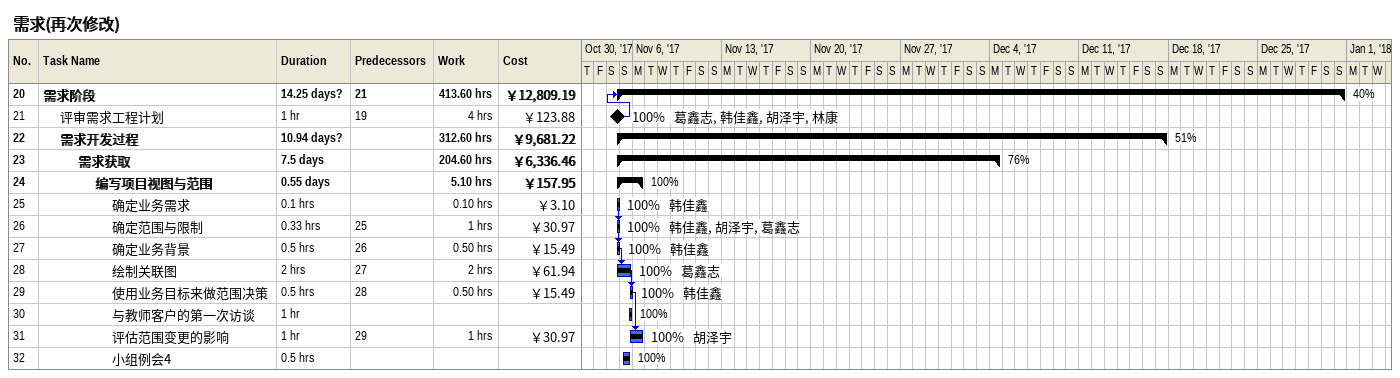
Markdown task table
需求(再次修改)

| ID | Level | Task | Duration | Start | Finish | Predecessors | Resources | % complete | Work (h) | Cost (￥) |
|---|---|---|---|---|---|---|---|---|---|---|
| 20 | 1 | **需求阶段** | 14.25d? | 2017-11-04 | 2017-12-31 | 21 |  | 40 | 413.60 | 12809.19 |
| 21 | 2 | 评审需求工程计划 | 1h | 2017-11-04 | 2017-11-04 | 19 | 葛鑫志, 韩佳鑫, 胡泽宇, 林康 | 100 | 4 | 123.88 |
| 22 | 2 | **需求开发过程** | 10.94d? | 2017-11-04 | 2017-12-17 |  |  | 51 | 312.60 | 9681.22 |
| 23 | 3 | **需求获取** | 7.5d | 2017-11-04 | 2017-12-04 |  |  | 76 | 204.60 | 6336.46 |
| 24 | 4 | **编写项目视图与范围** | 0.55d | 2017-11-04 | 2017-11-06 |  |  | 100 | 5.10 | 157.95 |
| 25 | 5 | 确定业务需求 | 0.1h | 2017-11-04 | 2017-11-04 |  | 韩佳鑫 | 100 | 0.10 | 3.10 |
| 26 | 5 | 确定范围与限制 | 0.33h | 2017-11-04 | 2017-11-04 | 25 | 韩佳鑫, 胡泽宇, 葛鑫志 | 100 | 1 | 30.97 |
| 27 | 5 | 确定业务背景 | 0.5h | 2017-11-04 | 2017-11-04 | 26 | 韩佳鑫 | 100 | 0.50 | 15.49 |
| 28 | 5 | 绘制关联图 | 2h | 2017-11-04 | 2017-11-05 | 27 | 葛鑫志 | 100 | 2 | 61.94 |
| 29 | 5 | 使用业务目标来做范围决策 | 0.5h | 2017-11-05 | 2017-11-05 | 28 | 韩佳鑫 | 100 | 0.50 | 15.49 |
| 30 | 5 | 与教师客户的第一次访谈 | 1h | 2017-11-05 | 2017-11-05 |  |  | 100 |  |  |
| 31 | 5 | 评估范围变更的影响 | 1h | 2017-11-05 | 2017-11-06 | 29 | 胡泽宇 | 100 | 1 | 30.97 |
| 32 | 5 | 小组例会4 | 0.5h | 2017-11-05 | 2017-11-05 |  |  | 100 |  |  |
